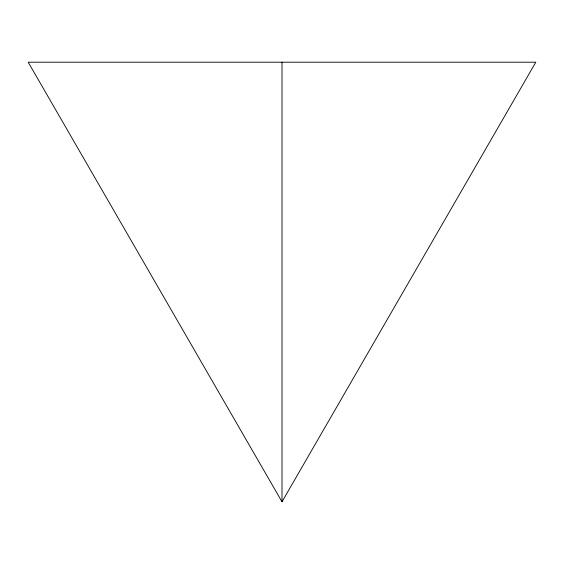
<?xml version="1.0" encoding="UTF-8"?>
<svg xmlns="http://www.w3.org/2000/svg" width="564" height="564" viewBox="0 0 564 564"><rect width="100%" height="100%" fill="white"/><g stroke="black" fill="none" stroke-linecap="round" stroke-linejoin="round"><path stroke-width="0.85" d="M282 501.798L535.8 62.202L28.2 62.202L282 501.798L282 62.202"/></g></svg>
